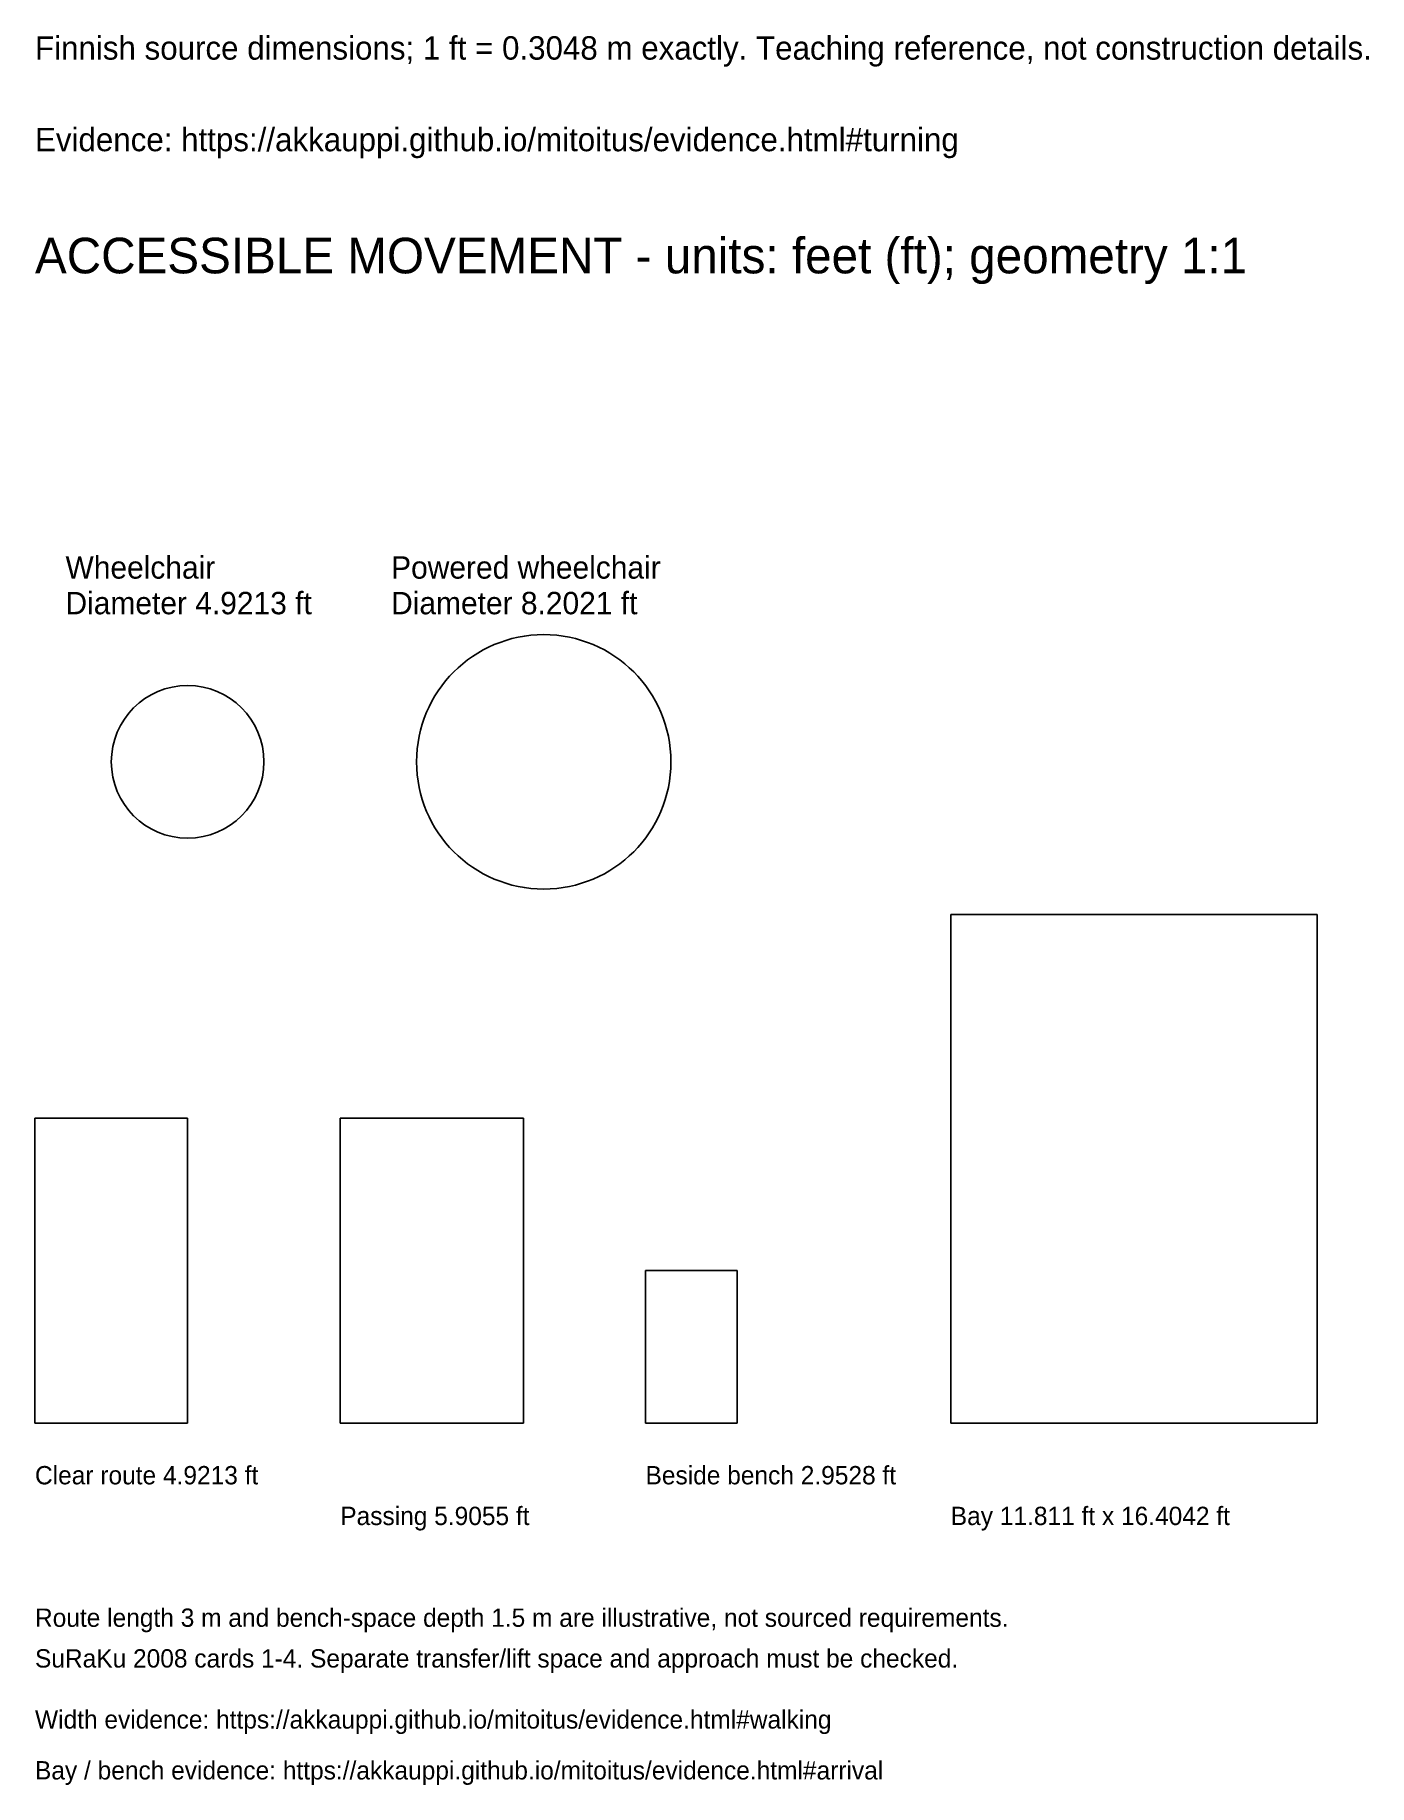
# Model space of a CAD drawing. Header units: feet. Extents: x 0 to 43, y -28.1 to 28.4.
import ezdxf

# ---------------------------------------------------------------- set-up
doc = ezdxf.new("R2010")
doc.units = ezdxf.units.FT
doc.header["$MEASUREMENT"] = 0
doc.layers.add('ANNOTATION', color=7, linetype='Continuous')
doc.layers.add('REFERENCE', color=7, linetype='Continuous')

msp = doc.modelspace()

# ---------------------------------------------------------------- linework, layer by layer
at = {"layer": 'REFERENCE'}
for p, q in [((41.3386, 0), (29.5276, 0)), ((29.5276, 0), (29.5276, -16.4042)), ((41.3386, -16.4042), (41.3386, 0)), ((4.9213, -6.5617), (0, -6.5617)), ((0, -6.5617), (0, -16.4042)), ((4.9213, -16.4042), (4.9213, -6.5617)), ((15.748, -6.5617), (9.8425, -6.5617)), ((9.8425, -6.5617), (9.8425, -16.4042)), ((15.748, -16.4042), (15.748, -6.5617)), ((22.6378, -11.4829), (19.685, -11.4829)), ((19.685, -11.4829), (19.685, -16.4042)), ((22.6378, -16.4042), (22.6378, -11.4829)), ((0, -16.4042), (4.9213, -16.4042)), ((9.8425, -16.4042), (15.748, -16.4042)), ((19.685, -16.4042), (22.6378, -16.4042)), ((29.5276, -16.4042), (41.3386, -16.4042))]:
    msp.add_line(p, q, dxfattribs=at)
for centre, radius in [((16.4042, 4.9213), 4.101), ((4.9213, 4.9213), 2.4606)]:
    msp.add_circle(centre, radius, dxfattribs=at)

# ---------------------------------------------------------------- texts
at = {"layer": 'ANNOTATION'}
for s, height, p in [('Finnish source dimensions; 1 ft = 0.3048 m exactly. Teaching reference, not construction details.', 0.7546, (0, 27.5591)), ('Evidence: https://akkauppi.github.io/mitoitus/evidence.html#turning', 0.7546, (0, 24.6063)), ('ACCESSIBLE MOVEMENT - units: feet (ft); geometry 1:1', 1.1483, (0, 20.6693)), ('Wheelchair', 0.7218, (0.9843, 10.8268)), ('Powered wheelchair', 0.7218, (11.4829, 10.8268)), ('Diameter 4.9213 ft', 0.7218, (0.9843, 9.6785)), ('Diameter 8.2021 ft', 0.7218, (11.4829, 9.6785)), ('Clear route 4.9213 ft', 0.5906, (0, -18.3727)), ('Beside bench 2.9528 ft', 0.5906, (19.685, -18.3727)), ('Passing 5.9055 ft', 0.5906, (9.8425, -19.685)), ('Bay 11.811 ft x 16.4042 ft', 0.5906, (29.5276, -19.685)), ('Route length 3 m and bench-space depth 1.5 m are illustrative, not sourced requirements.', 0.5906, (0, -22.9659)), ('SuRaKu 2008 cards 1-4. Separate transfer/lift space and approach must be checked.', 0.5906, (0, -24.2782)), ('Width evidence: https://akkauppi.github.io/mitoitus/evidence.html#walking', 0.5906, (0, -26.2467)), ('Bay / bench evidence: https://akkauppi.github.io/mitoitus/evidence.html#arrival', 0.5906, (0, -27.8871))]:
    msp.add_text(s, height=height, dxfattribs=at).set_placement(p)

doc.saveas('drawing.dxf')
